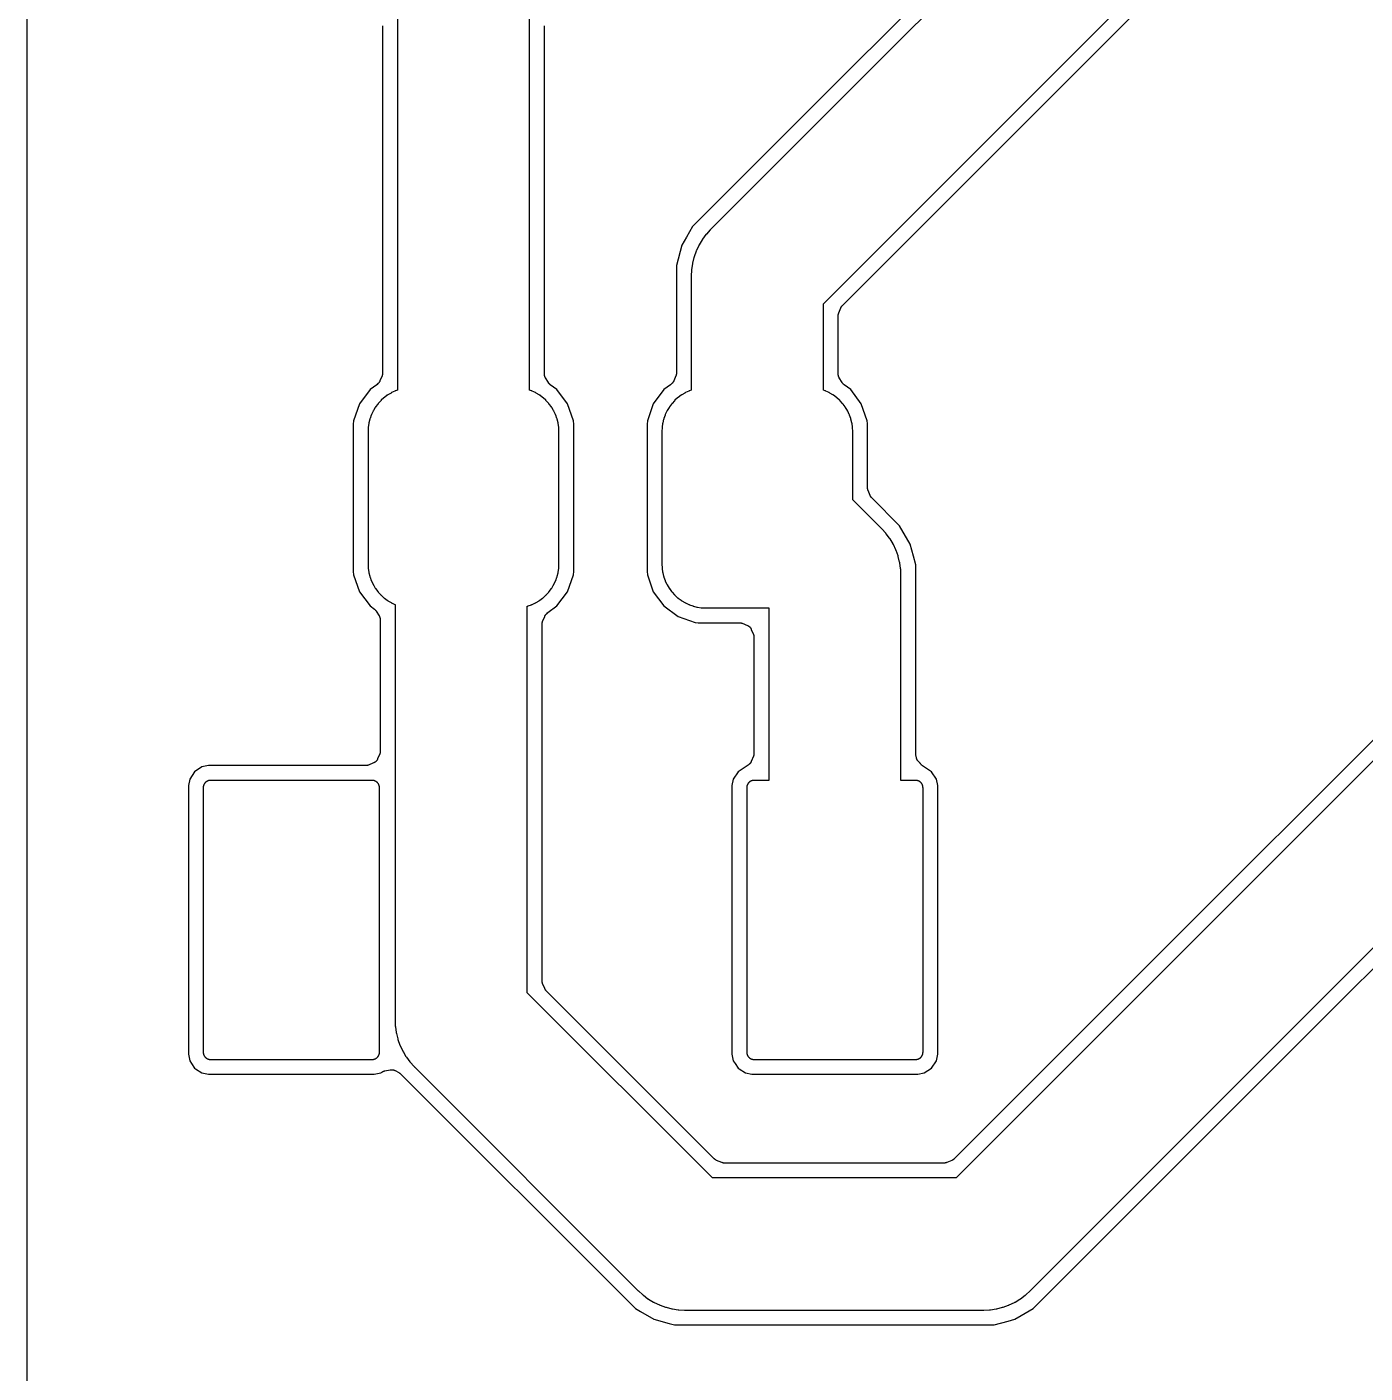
# Model space of a CAD drawing. Header units: metres. Extents: x 95.8 to 136.2, y -96.2 to -61.8.
# Drawn here: x 95.85 to 104.96, y -86.99 to -77.82 of the extents above; entities that cross this region are included whole.
import ezdxf

# ---------------------------------------------------------------- set-up
doc = ezdxf.new("R2010")
doc.units = ezdxf.units.M

msp = doc.modelspace()

# ---------------------------------------------------------------- linework, layer by layer
for points in [[(95.85, -64), (95.85, -94)], [(106.1232, -73.5802), (100.5037, -79.1997), (100.5028, -79.2005), (100.502, -79.2014), (100.4756, -79.2305), (100.4748, -79.2315), (100.474, -79.2324), (100.4732, -79.2334), (100.4725, -79.2343), (100.4491, -79.2659), (100.4484, -79.2669), (100.4477, -79.2679), (100.447, -79.2689), (100.4464, -79.27), (100.4262, -79.3036), (100.4256, -79.3047), (100.425, -79.3058), (100.4244, -79.3069), (100.4239, -79.308), (100.4071, -79.3435), (100.4066, -79.3446), (100.4061, -79.3457), (100.4056, -79.3469), (100.4052, -79.348), (100.392, -79.385), (100.3916, -79.3861), (100.3912, -79.3873), (100.3908, -79.3885), (100.3905, -79.3897), (100.381, -79.4278), (100.3807, -79.429), (100.3805, -79.4302), (100.3802, -79.4314), (100.38, -79.4326), (100.3743, -79.4714), (100.3741, -79.4727), (100.374, -79.4739), (100.3739, -79.4751), (100.3738, -79.4763), (100.3719, -79.5155), (100.3718, -79.5168), (100.3718, -79.518), (100.3718, -80.2935), (100.3595, -80.298), (100.3583, -80.2984), (100.3572, -80.2988), (100.3561, -80.2993), (100.355, -80.2998), (100.3328, -80.3103), (100.3317, -80.3109), (100.3306, -80.3114), (100.3295, -80.312), (100.3284, -80.3126), (100.3074, -80.3252), (100.3064, -80.3259), (100.3053, -80.3266), (100.3043, -80.3273), (100.3033, -80.328), (100.2836, -80.3426), (100.2826, -80.3433), (100.2817, -80.3441), (100.2807, -80.3449), (100.2798, -80.3457), (100.2616, -80.3622), (100.2607, -80.363), (100.2599, -80.3639), (100.259, -80.3647), (100.2582, -80.3656), (100.2417, -80.3838), (100.2409, -80.3847), (100.2401, -80.3857), (100.2393, -80.3866), (100.2386, -80.3876), (100.224, -80.4073), (100.2233, -80.4083), (100.2226, -80.4093), (100.2219, -80.4104), (100.2212, -80.4114), (100.2086, -80.4324), (100.208, -80.4335), (100.2074, -80.4346), (100.2069, -80.4357), (100.2063, -80.4368), (100.1958, -80.459), (100.1953, -80.4601), (100.1948, -80.4612), (100.1944, -80.4623), (100.194, -80.4635), (100.1857, -80.4866), (100.1853, -80.4877), (100.1849, -80.4889), (100.1846, -80.4901), (100.1843, -80.4913), (100.1783, -80.5151), (100.178, -80.5163), (100.1778, -80.5175), (100.1775, -80.5187), (100.1773, -80.5199), (100.1737, -80.5442), (100.1736, -80.5454), (100.1734, -80.5466), (100.1733, -80.5478), (100.1733, -80.549), (100.1721, -80.5735), (100.172, -80.5748), (100.172, -80.576), (100.172, -81.476), (100.172, -81.4772), (100.1721, -81.4785), (100.1733, -81.503), (100.1733, -81.5042), (100.1734, -81.5054), (100.1736, -81.5066), (100.1737, -81.5078)], [(100.1737, -81.5078), (100.1773, -81.5321), (100.1775, -81.5333), (100.1778, -81.5345), (100.178, -81.5357), (100.1783, -81.5369), (100.1843, -81.5607), (100.1846, -81.5619), (100.1849, -81.5631), (100.1853, -81.5643), (100.1857, -81.5654), (100.194, -81.5885), (100.1944, -81.5897), (100.1948, -81.5908), (100.1953, -81.5919), (100.1958, -81.593), (100.2063, -81.6152), (100.2069, -81.6163), (100.2074, -81.6174), (100.208, -81.6185), (100.2086, -81.6196), (100.2212, -81.6406), (100.2219, -81.6416), (100.2226, -81.6427), (100.2233, -81.6437), (100.224, -81.6447), (100.2386, -81.6644), (100.2393, -81.6654), (100.2401, -81.6663), (100.2409, -81.6673), (100.2417, -81.6682), (100.2582, -81.6864), (100.259, -81.6873), (100.2599, -81.6881), (100.2607, -81.689), (100.2616, -81.6898), (100.2798, -81.7063), (100.2807, -81.7071), (100.2817, -81.7079), (100.2826, -81.7087), (100.2836, -81.7094), (100.3033, -81.724), (100.3043, -81.7247), (100.3053, -81.7254), (100.3064, -81.7261), (100.3074, -81.7268), (100.3284, -81.7394), (100.3295, -81.74), (100.3306, -81.7406), (100.3317, -81.7411), (100.3328, -81.7417), (100.355, -81.7522), (100.3561, -81.7527), (100.3572, -81.7532), (100.3583, -81.7536), (100.3595, -81.754), (100.3826, -81.7623), (100.3837, -81.7627), (100.3849, -81.7631), (100.3861, -81.7634), (100.3873, -81.7637), (100.4111, -81.7697), (100.4123, -81.77), (100.4135, -81.7702), (100.4147, -81.7705), (100.4159, -81.7707), (100.4402, -81.7743), (100.4414, -81.7744), (100.4426, -81.7746), (100.4438, -81.7747), (100.445, -81.7747), (100.4695, -81.7759), (100.4708, -81.776), (100.472, -81.776), (100.8998, -81.776), (100.8998, -82.95), (100.8, -82.95), (100.7988, -82.95), (100.7975, -82.9501), (100.7963, -82.9501), (100.7951, -82.9502), (100.7939, -82.9504), (100.7927, -82.9505), (100.7915, -82.9507), (100.7902, -82.951), (100.789, -82.9512), (100.7879, -82.9515), (100.7867, -82.9518), (100.7855, -82.9522), (100.7843, -82.9525), (100.7832, -82.9529), (100.782, -82.9534), (100.7809, -82.9538), (100.7797, -82.9543), (100.7786, -82.9548), (100.7775, -82.9553), (100.7764, -82.9559), (100.7754, -82.9565), (100.7743, -82.9571), (100.7733, -82.9578), (100.7722, -82.9584), (100.7712, -82.9591), (100.7702, -82.9598), (100.7692, -82.9606), (100.7683, -82.9613), (100.7673, -82.9621), (100.7664, -82.963), (100.7655, -82.9638), (100.7646, -82.9646), (100.7638, -82.9655), (100.763, -82.9664), (100.7621, -82.9673), (100.7613, -82.9683), (100.7606, -82.9692), (100.7598, -82.9702), (100.7591, -82.9712), (100.7584, -82.9722), (100.7578, -82.9733), (100.7571, -82.9743), (100.7565, -82.9754), (100.7559, -82.9764), (100.7553, -82.9775), (100.7548, -82.9786), (100.7543, -82.9797), (100.7538, -82.9809), (100.7534, -82.982), (100.7529, -82.9832), (100.7525, -82.9843), (100.7522, -82.9855), (100.7518, -82.9867), (100.7515, -82.9879), (100.7512, -82.989), (100.751, -82.9902), (100.7507, -82.9915), (100.7505, -82.9927), (100.7504, -82.9939), (100.7502, -82.9951), (100.7501, -82.9963), (100.7501, -82.9975), (100.75, -82.9988), (100.75, -83), (100.75, -84.8), (100.75, -84.8012), (100.7501, -84.8025), (100.7501, -84.8037), (100.7502, -84.8049), (100.7504, -84.8061), (100.7505, -84.8073), (100.7507, -84.8085), (100.751, -84.8098), (100.7512, -84.811), (100.7515, -84.8121), (100.7518, -84.8133), (100.7522, -84.8145), (100.7525, -84.8157), (100.7529, -84.8168), (100.7534, -84.818), (100.7538, -84.8191), (100.7543, -84.8203), (100.7548, -84.8214), (100.7553, -84.8225), (100.7559, -84.8236), (100.7565, -84.8246), (100.7571, -84.8257), (100.7578, -84.8267), (100.7584, -84.8278), (100.7591, -84.8288), (100.7598, -84.8298), (100.7606, -84.8308), (100.7613, -84.8317), (100.7621, -84.8327), (100.763, -84.8336), (100.7638, -84.8345), (100.7646, -84.8354), (100.7655, -84.8362), (100.7664, -84.837), (100.7673, -84.8379), (100.7683, -84.8387), (100.7692, -84.8394), (100.7702, -84.8402), (100.7712, -84.8409), (100.7722, -84.8416), (100.7733, -84.8422), (100.7743, -84.8429), (100.7754, -84.8435), (100.7764, -84.8441), (100.7775, -84.8447), (100.7786, -84.8452), (100.7797, -84.8457), (100.7809, -84.8462), (100.782, -84.8466), (100.7832, -84.8471), (100.7843, -84.8475), (100.7855, -84.8478), (100.7867, -84.8482), (100.7879, -84.8485), (100.789, -84.8488), (100.7902, -84.849), (100.7915, -84.8493), (100.7927, -84.8495), (100.7939, -84.8496), (100.7951, -84.8498), (100.7963, -84.8499), (100.7975, -84.8499), (100.7988, -84.85), (100.8, -84.85), (101.9, -84.85), (101.9012, -84.85), (101.9025, -84.8499), (101.9037, -84.8499), (101.9049, -84.8498), (101.9061, -84.8496), (101.9073, -84.8495), (101.9085, -84.8493), (101.9098, -84.849), (101.911, -84.8488), (101.9121, -84.8485), (101.9133, -84.8482), (101.9145, -84.8478), (101.9157, -84.8475), (101.9168, -84.8471), (101.918, -84.8466), (101.9191, -84.8462), (101.9203, -84.8457), (101.9214, -84.8452), (101.9225, -84.8447), (101.9236, -84.8441), (101.9246, -84.8435), (101.9257, -84.8429), (101.9267, -84.8422), (101.9278, -84.8416), (101.9288, -84.8409), (101.9298, -84.8402), (101.9308, -84.8394), (101.9317, -84.8387), (101.9327, -84.8379), (101.9336, -84.837), (101.9345, -84.8362), (101.9354, -84.8354), (101.9362, -84.8345), (101.937, -84.8336), (101.9379, -84.8327), (101.9387, -84.8317), (101.9394, -84.8308), (101.9402, -84.8298), (101.9409, -84.8288), (101.9416, -84.8278), (101.9422, -84.8267), (101.9429, -84.8257), (101.9435, -84.8246), (101.9441, -84.8236), (101.9447, -84.8225), (101.9452, -84.8214), (101.9457, -84.8203), (101.9462, -84.8191), (101.9466, -84.818), (101.9471, -84.8168), (101.9475, -84.8157), (101.9478, -84.8145), (101.9482, -84.8133), (101.9485, -84.8121), (101.9488, -84.811), (101.949, -84.8098), (101.9493, -84.8085), (101.9495, -84.8073), (101.9496, -84.8061), (101.9498, -84.8049), (101.9499, -84.8037), (101.9499, -84.8025), (101.95, -84.8012), (101.95, -84.8), (101.95, -83), (101.95, -82.9988), (101.9499, -82.9975), (101.9499, -82.9963), (101.9498, -82.9951), (101.9496, -82.9939), (101.9495, -82.9927), (101.9493, -82.9915), (101.949, -82.9902), (101.9488, -82.989), (101.9485, -82.9879), (101.9482, -82.9867), (101.9478, -82.9855), (101.9475, -82.9843), (101.9471, -82.9832), (101.9466, -82.982), (101.9462, -82.9809), (101.9457, -82.9797), (101.9452, -82.9786), (101.9447, -82.9775), (101.9441, -82.9764), (101.9435, -82.9754), (101.9429, -82.9743), (101.9422, -82.9733), (101.9416, -82.9722), (101.9409, -82.9712), (101.9402, -82.9702), (101.9394, -82.9692), (101.9387, -82.9683), (101.9379, -82.9673), (101.937, -82.9664), (101.9362, -82.9655), (101.9354, -82.9646), (101.9345, -82.9638), (101.9336, -82.963), (101.9327, -82.9621), (101.9317, -82.9613), (101.9308, -82.9606), (101.9298, -82.9598), (101.9288, -82.9591), (101.9278, -82.9584), (101.9267, -82.9578), (101.9257, -82.9571), (101.9246, -82.9565), (101.9236, -82.9559), (101.9225, -82.9553), (101.9214, -82.9548), (101.9203, -82.9543), (101.9191, -82.9538), (101.918, -82.9534), (101.9168, -82.9529), (101.9157, -82.9525), (101.9145, -82.9522), (101.9133, -82.9518), (101.9121, -82.9515), (101.911, -82.9512), (101.9098, -82.951), (101.9085, -82.9507), (101.9073, -82.9505), (101.9061, -82.9504), (101.9049, -82.9502), (101.9037, -82.9501), (101.9025, -82.9501), (101.9012, -82.95), (101.9, -82.95), (101.8002, -82.95), (101.8002, -81.554), (101.8002, -81.5528), (101.8001, -81.5515), (101.7982, -81.5123), (101.7981, -81.5111), (101.798, -81.5099), (101.7979, -81.5087), (101.7977, -81.5074), (101.792, -81.4686), (101.7918, -81.4674), (101.7915, -81.4662), (101.7913, -81.465), (101.791, -81.4638), (101.7815, -81.4257), (101.7812, -81.4245), (101.7808, -81.4233), (101.7804, -81.4221), (101.78, -81.421), (101.7668, -81.384), (101.7664, -81.3829), (101.7659, -81.3817), (101.7654, -81.3806), (101.7649, -81.3795), (101.7481, -81.344), (101.7476, -81.3429), (101.747, -81.3418), (101.7464, -81.3407), (101.7458, -81.3396), (101.7256, -81.306), (101.725, -81.3049), (101.7243, -81.3039), (101.7236, -81.3029), (101.7229, -81.3019), (101.6995, -81.2703), (101.6988, -81.2694), (101.698, -81.2684), (101.6972, -81.2675), (101.6964, -81.2665), (101.67, -81.2374), (101.6692, -81.2365), (101.6683, -81.2357), (101.472, -81.0393), (101.472, -80.576), (101.472, -80.5748), (101.4719, -80.5735), (101.4707, -80.549), (101.4707, -80.5478), (101.4706, -80.5466), (101.4704, -80.5454), (101.4703, -80.5442), (101.4667, -80.5199), (101.4665, -80.5187), (101.4662, -80.5175), (101.466, -80.5163), (101.4657, -80.5151), (101.4597, -80.4913), (101.4594, -80.4901), (101.4591, -80.4889), (101.4587, -80.4877), (101.4583, -80.4866), (101.45, -80.4635), (101.4496, -80.4623), (101.4492, -80.4612), (101.4487, -80.4601), (101.4482, -80.459), (101.4377, -80.4368), (101.4371, -80.4357), (101.4366, -80.4346), (101.436, -80.4335), (101.4354, -80.4324), (101.4228, -80.4114), (101.4221, -80.4104), (101.4214, -80.4093), (101.4207, -80.4083), (101.42, -80.4073), (101.4054, -80.3876), (101.4047, -80.3866), (101.4039, -80.3857), (101.4031, -80.3847), (101.4023, -80.3838), (101.3858, -80.3656), (101.385, -80.3647), (101.3841, -80.3639), (101.3833, -80.363), (101.3824, -80.3622), (101.3642, -80.3457), (101.3633, -80.3449), (101.3623, -80.3441), (101.3614, -80.3433), (101.3604, -80.3426), (101.3407, -80.328), (101.3397, -80.3273), (101.3387, -80.3266), (101.3376, -80.3259), (101.3366, -80.3252), (101.3156, -80.3126), (101.3145, -80.312), (101.3134, -80.3114), (101.3123, -80.3109), (101.3112, -80.3103), (101.289, -80.2998), (101.2879, -80.2993), (101.2868, -80.2988), (101.2857, -80.2984), (101.2845, -80.298), (101.2722, -80.2935), (101.2722, -79.7045), (106.628, -74.3487)], [(104.8741, -74.6874), (100.4886, -79.0728), (100.3815, -79.18), (100.3397, -79.2523), (100.309, -79.3055), (100.2715, -79.4455), (100.2715, -79.6009), (100.2715, -79.601), (100.2715, -80.1762), (100.2715, -80.1775), (100.2714, -80.1787), (100.2714, -80.1799), (100.2713, -80.1811), (100.2711, -80.1824), (100.271, -80.1836), (100.2708, -80.1848), (100.2705, -80.186), (100.2703, -80.1872), (100.27, -80.1884), (100.2697, -80.1896), (100.2693, -80.1907), (100.269, -80.1919), (100.2686, -80.1931), (100.2681, -80.1942), (100.2677, -80.1954), (100.2533, -80.23), (100.2529, -80.2311), (100.2523, -80.2323), (100.2518, -80.2334), (100.2512, -80.2345), (100.2506, -80.2355), (100.25, -80.2366), (100.2494, -80.2376), (100.2487, -80.2387), (100.248, -80.2397), (100.2473, -80.2407), (100.2465, -80.2417), (100.2458, -80.2426), (100.245, -80.2436), (100.2442, -80.2445), (100.2433, -80.2454), (100.2425, -80.2463), (100.2416, -80.2471), (100.2407, -80.248), (100.2398, -80.2488), (100.2342, -80.2536), (100.2333, -80.2544), (100.2323, -80.2551), (100.2313, -80.2559), (100.1856, -80.2896), (100.1139, -80.3867), (100.0736, -80.5021), (100.0715, -80.5241)], [(100.0715, -80.5241), (100.0715, -81.5279), (100.0736, -81.5499), (100.1139, -81.6652), (100.1856, -81.7624), (100.2827, -81.8341), (100.3981, -81.8744), (100.4201, -81.8765), (100.7005, -81.8765), (100.7017, -81.8765), (100.703, -81.8766), (100.7042, -81.8766), (100.7054, -81.8767), (100.7066, -81.8769), (100.7078, -81.877), (100.709, -81.8772), (100.7103, -81.8775), (100.7115, -81.8777), (100.7126, -81.878), (100.7138, -81.8783), (100.715, -81.8787), (100.7162, -81.879), (100.7173, -81.8794), (100.7185, -81.8799), (100.7196, -81.8803), (100.7543, -81.8947), (100.7554, -81.8951), (100.7565, -81.8957), (100.7576, -81.8962), (100.7587, -81.8968), (100.7598, -81.8973), (100.7609, -81.898), (100.7619, -81.8986), (100.7629, -81.8993), (100.7639, -81.9), (100.7649, -81.9007), (100.7659, -81.9014), (100.7669, -81.9022), (100.7678, -81.903), (100.7687, -81.9038), (100.7696, -81.9046), (100.7705, -81.9055), (100.7714, -81.9064), (100.7722, -81.9073), (100.773, -81.9082), (100.7738, -81.9091), (100.7746, -81.9101), (100.7753, -81.9111), (100.776, -81.9121), (100.7767, -81.9131), (100.7774, -81.9141), (100.778, -81.9151), (100.7787, -81.9162), (100.7792, -81.9173), (100.7798, -81.9184), (100.7803, -81.9195), (100.7809, -81.9206), (100.7813, -81.9217), (100.7957, -81.9564), (100.7961, -81.9575), (100.7966, -81.9587), (100.797, -81.9598), (100.7973, -81.961), (100.7977, -81.9622), (100.798, -81.9634), (100.7983, -81.9645), (100.7985, -81.9657), (100.7988, -81.967), (100.799, -81.9682), (100.7991, -81.9694), (100.7993, -81.9706), (100.7994, -81.9718), (100.7994, -81.973), (100.7995, -81.9743), (100.7995, -81.9755), (100.7995, -82.7669), (100.7995, -82.7681), (100.7994, -82.7694), (100.7994, -82.7706), (100.7993, -82.7718), (100.7991, -82.773), (100.799, -82.7742), (100.7988, -82.7755), (100.7985, -82.7767), (100.7983, -82.7779), (100.798, -82.7791), (100.7977, -82.7802), (100.7973, -82.7814), (100.797, -82.7826), (100.7966, -82.7837), (100.7961, -82.7849), (100.7957, -82.786), (100.7813, -82.8207), (100.7809, -82.8218), (100.7803, -82.8229), (100.7798, -82.824), (100.7792, -82.8251), (100.7787, -82.8262), (100.778, -82.8273), (100.7774, -82.8283), (100.7767, -82.8293), (100.776, -82.8303), (100.7753, -82.8313), (100.7746, -82.8323), (100.7738, -82.8333), (100.773, -82.8342), (100.7722, -82.8351), (100.7714, -82.836), (100.7705, -82.8369), (100.7696, -82.8378), (100.7687, -82.8386), (100.7678, -82.8394), (100.7669, -82.8402), (100.7659, -82.841), (100.7649, -82.8417), (100.7639, -82.8424), (100.7629, -82.8431), (100.7593, -82.8455), (100.7584, -82.8463), (100.7575, -82.8471), (100.7565, -82.8479), (100.7556, -82.8486), (100.7546, -82.8493), (100.7536, -82.85), (100.6915, -82.8915), (100.6582, -82.9413), (100.6495, -82.9852), (100.6495, -84.8148), (100.6582, -84.8587), (100.6705, -84.877), (100.6915, -84.9085), (100.6984, -84.9131), (100.7413, -84.9418), (100.7852, -84.9505), (101.9148, -84.9505), (101.9587, -84.9418), (102.0085, -84.9085), (102.0418, -84.8587), (102.0505, -84.8148), (102.0505, -82.9852), (102.0418, -82.9413), (102.0085, -82.8915), (101.9464, -82.85), (101.9454, -82.8493), (101.9444, -82.8486), (101.9435, -82.8479), (101.9425, -82.8471), (101.9416, -82.8463), (101.9406, -82.8455), (101.9397, -82.8447), (101.9389, -82.8438), (101.938, -82.8429), (101.9372, -82.842), (101.9364, -82.8411), (101.9356, -82.8402), (101.9348, -82.8392), (101.9341, -82.8382), (101.9333, -82.8372), (101.9326, -82.8362), (101.932, -82.8352), (101.9313, -82.8342), (101.9307, -82.8331), (101.9304, -82.8325), (101.9189, -82.821), (101.918, -82.8201), (101.9172, -82.8192), (101.9164, -82.8183), (101.9156, -82.8174), (101.9148, -82.8164), (101.9141, -82.8154), (101.9133, -82.8144), (101.9126, -82.8134), (101.912, -82.8124), (101.9113, -82.8113), (101.9107, -82.8103), (101.9101, -82.8092), (101.9096, -82.8081), (101.909, -82.807), (101.9085, -82.8059), (101.908, -82.8048), (101.9076, -82.8036), (101.9071, -82.8025), (101.9067, -82.8013), (101.9064, -82.8002), (101.906, -82.799), (101.9057, -82.7978), (101.9054, -82.7966), (101.9052, -82.7954), (101.9015, -82.7767), (101.9012, -82.7754), (101.901, -82.7742), (101.9009, -82.773), (101.9007, -82.7718), (101.9006, -82.7706), (101.9006, -82.7694), (101.9005, -82.7681), (101.9005, -82.7669), (101.9005, -81.637), (101.9005, -81.4815), (101.8849, -81.4233), (101.863, -81.3415), (101.7905, -81.216), (101.6015, -81.027), (101.6006, -81.0261), (101.5998, -81.0252), (101.599, -81.0243), (101.5982, -81.0233), (101.5974, -81.0224), (101.5967, -81.0214), (101.596, -81.0204), (101.5953, -81.0194), (101.5946, -81.0184), (101.594, -81.0173), (101.5933, -81.0163), (101.5928, -81.0152), (101.5922, -81.0141), (101.5917, -81.013), (101.5911, -81.0119), (101.5907, -81.0108), (101.5763, -80.9761), (101.5759, -80.975), (101.5754, -80.9738), (101.575, -80.9727), (101.5747, -80.9715), (101.5743, -80.9703), (101.574, -80.9691), (101.5737, -80.9679), (101.5735, -80.9667), (101.5732, -80.9655), (101.573, -80.9643), (101.5729, -80.9631), (101.5727, -80.9619), (101.5726, -80.9606), (101.5726, -80.9594), (101.5725, -80.9582), (101.5725, -80.957), (101.5725, -80.5241), (101.5721, -80.5203), (101.5704, -80.5021), (101.557, -80.4636), (101.5301, -80.3867), (101.4584, -80.2896), (101.4127, -80.2559), (101.4117, -80.2551), (101.4108, -80.2544), (101.4098, -80.2536), (101.4089, -80.2528), (101.408, -80.252), (101.4071, -80.2511), (101.4063, -80.2502), (101.4054, -80.2493), (101.4046, -80.2484), (101.4038, -80.2475), (101.4031, -80.2465), (101.4023, -80.2455), (101.4016, -80.2445), (101.4009, -80.2435), (101.4002, -80.2425), (101.3996, -80.2415), (101.3802, -80.2093), (101.3796, -80.2083), (101.379, -80.2072), (101.3784, -80.2061), (101.3779, -80.205), (101.3774, -80.2039), (101.3769, -80.2028), (101.3764, -80.2016), (101.376, -80.2005), (101.3756, -80.1993), (101.3752, -80.1981), (101.3749, -80.197), (101.3746, -80.1958), (101.3743, -80.1946), (101.374, -80.1934), (101.3738, -80.1922), (101.3736, -80.1909), (101.3734, -80.1897), (101.3733, -80.1885), (101.3732, -80.1873), (101.3726, -80.18), (101.3726, -80.1787), (101.3725, -80.1775), (101.3725, -80.1762), (101.3725, -79.787), (101.3725, -79.7858), (101.3726, -79.7846), (101.3726, -79.7834), (101.3727, -79.7821), (101.3729, -79.7809), (101.373, -79.7797), (101.3732, -79.7785), (101.3735, -79.7773), (101.3737, -79.7761), (101.374, -79.7749), (101.3743, -79.7737), (101.3747, -79.7725), (101.375, -79.7713), (101.3754, -79.7702), (101.3759, -79.769), (101.3763, -79.7679), (101.3907, -79.7332), (101.3911, -79.7321), (101.3917, -79.731), (101.3922, -79.7299), (101.3928, -79.7288), (101.3933, -79.7277), (101.394, -79.7267), (101.3946, -79.7256), (101.3953, -79.7246), (101.396, -79.7236), (101.3967, -79.7226), (101.3974, -79.7216), (101.3982, -79.7207), (101.399, -79.7197), (101.3998, -79.7188), (101.4006, -79.7179), (101.4015, -79.717), (102.732, -78.3865), (105.272, -75.8465)], [(98.3718, -77.6945), (98.3718, -80.2935), (98.3595, -80.298), (98.3583, -80.2984), (98.3572, -80.2988), (98.3561, -80.2993), (98.355, -80.2998), (98.3328, -80.3103), (98.3317, -80.3109), (98.3306, -80.3114), (98.3295, -80.312), (98.3284, -80.3126), (98.3074, -80.3252), (98.3064, -80.3259), (98.3053, -80.3266), (98.3043, -80.3273), (98.3033, -80.328), (98.2836, -80.3426), (98.2826, -80.3433), (98.2817, -80.3441), (98.2807, -80.3449), (98.2798, -80.3457), (98.2616, -80.3622), (98.2607, -80.363), (98.2599, -80.3639), (98.259, -80.3647), (98.2582, -80.3656), (98.2417, -80.3838), (98.2409, -80.3847), (98.2401, -80.3857), (98.2393, -80.3866), (98.2386, -80.3876), (98.224, -80.4073), (98.2233, -80.4083), (98.2226, -80.4093), (98.2219, -80.4104), (98.2212, -80.4114), (98.2086, -80.4324), (98.208, -80.4335), (98.2074, -80.4346), (98.2069, -80.4357), (98.2063, -80.4368), (98.1958, -80.459), (98.1953, -80.4601), (98.1948, -80.4612), (98.1944, -80.4623), (98.194, -80.4635), (98.1857, -80.4866), (98.1853, -80.4877), (98.1849, -80.4889), (98.1846, -80.4901), (98.1843, -80.4913), (98.1783, -80.5151), (98.178, -80.5163), (98.1778, -80.5175), (98.1775, -80.5187), (98.1773, -80.5199), (98.1737, -80.5442), (98.1736, -80.5454), (98.1734, -80.5466), (98.1733, -80.5478), (98.1733, -80.549), (98.1721, -80.5735), (98.172, -80.5748), (98.172, -80.576), (98.172, -81.476), (98.172, -81.4772), (98.1721, -81.4785), (98.1733, -81.503), (98.1733, -81.5042), (98.1734, -81.5054), (98.1736, -81.5066), (98.1737, -81.5078)], [(106.6312, -81.2002), (102.1755, -85.6558), (100.5165, -85.6558), (99.2562, -84.3955), (99.2562, -81.7639), (99.2567, -81.7637), (99.2579, -81.7634), (99.2591, -81.7631), (99.2603, -81.7627), (99.2614, -81.7623), (99.2845, -81.754), (99.2857, -81.7536), (99.2868, -81.7532), (99.2879, -81.7527), (99.289, -81.7522), (99.3112, -81.7417), (99.3123, -81.7411), (99.3134, -81.7406), (99.3145, -81.74), (99.3156, -81.7394), (99.3366, -81.7268), (99.3376, -81.7261), (99.3387, -81.7254), (99.3397, -81.7247), (99.3407, -81.724), (99.3604, -81.7094), (99.3614, -81.7087), (99.3623, -81.7079), (99.3633, -81.7071), (99.3642, -81.7063), (99.3824, -81.6898), (99.3833, -81.689), (99.3841, -81.6881), (99.385, -81.6873), (99.3858, -81.6864), (99.4023, -81.6682), (99.4031, -81.6673), (99.4039, -81.6663), (99.4047, -81.6654), (99.4054, -81.6644), (99.42, -81.6447), (99.4207, -81.6437), (99.4214, -81.6427), (99.4221, -81.6416), (99.4228, -81.6406), (99.4354, -81.6196), (99.436, -81.6185), (99.4366, -81.6174), (99.4371, -81.6163), (99.4377, -81.6152), (99.4482, -81.593), (99.4487, -81.5919), (99.4492, -81.5908), (99.4496, -81.5897), (99.45, -81.5885), (99.4583, -81.5654), (99.4587, -81.5643), (99.4591, -81.5631), (99.4594, -81.5619), (99.4597, -81.5607), (99.4657, -81.5369), (99.466, -81.5357), (99.4662, -81.5345), (99.4665, -81.5333), (99.4667, -81.5321), (99.4703, -81.5078), (99.4704, -81.5066), (99.4706, -81.5054), (99.4707, -81.5042), (99.4707, -81.503), (99.4719, -81.4785), (99.472, -81.4772), (99.472, -81.476), (99.472, -80.576), (99.472, -80.5748), (99.4719, -80.5735), (99.4707, -80.549), (99.4707, -80.5478), (99.4706, -80.5466), (99.4704, -80.5454), (99.4703, -80.5442), (99.4667, -80.5199), (99.4665, -80.5187), (99.4662, -80.5175), (99.466, -80.5163), (99.4657, -80.5151), (99.4597, -80.4913), (99.4594, -80.4901), (99.4591, -80.4889), (99.4587, -80.4877), (99.4583, -80.4866), (99.45, -80.4635), (99.4496, -80.4623), (99.4492, -80.4612), (99.4487, -80.4601), (99.4482, -80.459), (99.4377, -80.4368), (99.4371, -80.4357), (99.4366, -80.4346), (99.436, -80.4335), (99.4354, -80.4324), (99.4228, -80.4114), (99.4221, -80.4104), (99.4214, -80.4093), (99.4207, -80.4083), (99.42, -80.4073), (99.4054, -80.3876), (99.4047, -80.3866), (99.4039, -80.3857), (99.4031, -80.3847), (99.4023, -80.3838), (99.3858, -80.3656), (99.385, -80.3647), (99.3841, -80.3639), (99.3833, -80.363), (99.3824, -80.3622), (99.3642, -80.3457), (99.3633, -80.3449), (99.3623, -80.3441), (99.3614, -80.3433), (99.3604, -80.3426), (99.3407, -80.328), (99.3397, -80.3273), (99.3387, -80.3266), (99.3376, -80.3259), (99.3366, -80.3252), (99.3156, -80.3126), (99.3145, -80.312), (99.3134, -80.3114), (99.3123, -80.3109), (99.3112, -80.3103), (99.289, -80.2998), (99.2879, -80.2993), (99.2868, -80.2988), (99.2857, -80.2984), (99.2845, -80.298), (99.2722, -80.2935), (99.2722, -77.6945)], [(98.2715, -77.8118), (98.2715, -80.1762), (98.2715, -80.1775), (98.2714, -80.1787), (98.2714, -80.1799), (98.2713, -80.1811), (98.2711, -80.1824), (98.271, -80.1836), (98.2708, -80.1848), (98.2705, -80.186), (98.2703, -80.1872), (98.27, -80.1884), (98.2697, -80.1896), (98.2693, -80.1907), (98.269, -80.1919), (98.2686, -80.1931), (98.2681, -80.1942), (98.2677, -80.1954), (98.2533, -80.23), (98.2529, -80.2311), (98.2523, -80.2323), (98.2518, -80.2334), (98.2512, -80.2345), (98.2506, -80.2355), (98.25, -80.2366), (98.2494, -80.2376), (98.2487, -80.2387), (98.248, -80.2397), (98.2473, -80.2407), (98.2465, -80.2417), (98.2458, -80.2426), (98.245, -80.2436), (98.2442, -80.2445), (98.2433, -80.2454), (98.2425, -80.2463), (98.2416, -80.2471), (98.2407, -80.248), (98.2398, -80.2488), (98.2342, -80.2536), (98.2333, -80.2544), (98.2323, -80.2551), (98.2313, -80.2559), (98.1856, -80.2896), (98.1139, -80.3867), (98.0736, -80.5021), (98.0715, -80.5241), (98.0715, -81.5279), (98.0736, -81.5499), (98.1139, -81.6652), (98.1856, -81.7624), (98.2153, -81.7843), (98.2163, -81.785), (98.2172, -81.7858), (98.2182, -81.7866), (98.2191, -81.7874), (98.22, -81.7882), (98.2209, -81.7891), (98.2217, -81.79), (98.2226, -81.7909), (98.2234, -81.7918), (98.2242, -81.7927), (98.2249, -81.7937), (98.2257, -81.7947), (98.2264, -81.7956), (98.2271, -81.7967), (98.2278, -81.7977), (98.2284, -81.7987), (98.2478, -81.8308), (98.2484, -81.8319), (98.249, -81.833), (98.2496, -81.8341), (98.2501, -81.8352), (98.2506, -81.8363), (98.2511, -81.8374), (98.2516, -81.8386), (98.252, -81.8397), (98.2524, -81.8409), (98.2528, -81.8421), (98.2531, -81.8432), (98.2534, -81.8444), (98.2537, -81.8456), (98.254, -81.8468), (98.2542, -81.848), (98.2544, -81.8493), (98.2546, -81.8505), (98.2547, -81.8517), (98.2548, -81.8529), (98.2554, -81.8602), (98.2554, -81.8615), (98.2555, -81.8627), (98.2555, -81.864), (98.2555, -82.7505), (98.2555, -82.7517), (98.2554, -82.753), (98.2554, -82.7542), (98.2553, -82.7554), (98.2551, -82.7566), (98.255, -82.7578), (98.2548, -82.759), (98.2545, -82.7603), (98.2543, -82.7615), (98.254, -82.7626), (98.2537, -82.7638), (98.2533, -82.765), (98.253, -82.7662), (98.2526, -82.7673), (98.2521, -82.7685), (98.2517, -82.7696), (98.2373, -82.8043), (98.2369, -82.8054), (98.2363, -82.8065), (98.2358, -82.8076), (98.2352, -82.8087), (98.2347, -82.8098), (98.234, -82.8109), (98.2334, -82.8119), (98.2327, -82.8129), (98.232, -82.8139), (98.2313, -82.8149), (98.2306, -82.8159), (98.2298, -82.8169), (98.229, -82.8178), (98.2282, -82.8187), (98.2274, -82.8196), (98.2265, -82.8205), (98.2256, -82.8214), (98.2247, -82.8222), (98.2238, -82.823), (98.2229, -82.8238), (98.2219, -82.8246), (98.2209, -82.8253), (98.2199, -82.826), (98.2189, -82.8267), (98.2179, -82.8274), (98.2169, -82.828), (98.2158, -82.8287), (98.2147, -82.8292), (98.2136, -82.8298), (98.2125, -82.8303), (98.2114, -82.8309), (98.2103, -82.8313), (98.1756, -82.8457), (98.1745, -82.8461), (98.1733, -82.8466), (98.1722, -82.847), (98.171, -82.8473), (98.1698, -82.8477), (98.1686, -82.848), (98.1675, -82.8483), (98.1663, -82.8485), (98.165, -82.8488), (98.1638, -82.849), (98.1626, -82.8491), (98.1614, -82.8493), (98.1602, -82.8494), (98.159, -82.8494), (98.1577, -82.8495), (98.1565, -82.8495), (97.0852, -82.8495), (97.0413, -82.8582), (96.9915, -82.8915), (96.9582, -82.9413), (96.9495, -82.9852)], [(106.5621, -81.1274), (102.163, -85.5265), (102.1621, -85.5274), (102.1612, -85.5282), (102.1603, -85.529), (102.1593, -85.5298), (102.1584, -85.5306), (102.1574, -85.5313), (102.1564, -85.532), (102.1554, -85.5327), (102.1544, -85.5334), (102.1533, -85.534), (102.1523, -85.5347), (102.1512, -85.5352), (102.1501, -85.5358), (102.149, -85.5363), (102.1479, -85.5369), (102.1468, -85.5373), (102.1121, -85.5517), (102.111, -85.5521), (102.1098, -85.5526), (102.1087, -85.553), (102.1075, -85.5533), (102.1063, -85.5537), (102.1051, -85.554), (102.1039, -85.5543), (102.1027, -85.5545), (102.1015, -85.5548), (102.1003, -85.555), (102.0991, -85.5551), (102.0979, -85.5553), (102.0966, -85.5554), (102.0954, -85.5554), (102.0942, -85.5555), (102.093, -85.5555), (100.599, -85.5555), (100.5978, -85.5555), (100.5966, -85.5554), (100.5954, -85.5554), (100.5941, -85.5553), (100.5929, -85.5551), (100.5917, -85.555), (100.5905, -85.5548), (100.5893, -85.5545), (100.5881, -85.5543), (100.5869, -85.554), (100.5857, -85.5537), (100.5845, -85.5533), (100.5833, -85.553), (100.5822, -85.5526), (100.581, -85.5521), (100.5799, -85.5517), (100.5452, -85.5373), (100.5441, -85.5369), (100.543, -85.5363), (100.5419, -85.5358), (100.5408, -85.5352), (100.5397, -85.5347), (100.5387, -85.534), (100.5376, -85.5334), (100.5366, -85.5327), (100.5356, -85.532), (100.5346, -85.5313), (100.5336, -85.5306), (100.5327, -85.5298), (100.5317, -85.529), (100.5308, -85.5282), (100.5299, -85.5274), (100.529, -85.5265), (99.3855, -84.383), (99.3846, -84.3821), (99.3838, -84.3812), (99.383, -84.3803), (99.3822, -84.3793), (99.3814, -84.3784), (99.3807, -84.3774), (99.38, -84.3764), (99.3793, -84.3754), (99.3786, -84.3744), (99.378, -84.3733), (99.3773, -84.3723), (99.3768, -84.3712), (99.3762, -84.3701), (99.3757, -84.369), (99.3751, -84.3679), (99.3747, -84.3668), (99.3603, -84.3321), (99.3599, -84.331), (99.3594, -84.3298), (99.359, -84.3287), (99.3587, -84.3275), (99.3583, -84.3263), (99.358, -84.3251), (99.3577, -84.3239), (99.3575, -84.3227), (99.3572, -84.3215), (99.357, -84.3203), (99.3569, -84.3191), (99.3567, -84.3179), (99.3566, -84.3166), (99.3566, -84.3154), (99.3565, -84.3142), (99.3565, -84.313), (99.3565, -81.8876), (99.3565, -81.8863), (99.3566, -81.8851), (99.3566, -81.8839), (99.3567, -81.8827), (99.3569, -81.8815), (99.357, -81.8802), (99.3572, -81.879), (99.3575, -81.8778), (99.3577, -81.8766), (99.358, -81.8754), (99.3583, -81.8742), (99.3587, -81.8731), (99.359, -81.8719), (99.3594, -81.8707), (99.3599, -81.8696), (99.3603, -81.8684), (99.3747, -81.8338), (99.3751, -81.8327), (99.3757, -81.8315), (99.3762, -81.8304), (99.3768, -81.8293), (99.3774, -81.8283), (99.378, -81.8272), (99.3786, -81.8262), (99.3793, -81.8251), (99.38, -81.8241), (99.3807, -81.8231), (99.3815, -81.8221), (99.3822, -81.8212), (99.383, -81.8202), (99.3838, -81.8193), (99.3847, -81.8184), (99.3855, -81.8175), (99.3864, -81.8167), (99.3873, -81.8158), (99.3882, -81.815), (99.3938, -81.8103), (99.3947, -81.8095), (99.3957, -81.8087), (99.3967, -81.8079), (99.4584, -81.7624), (99.5301, -81.6653), (99.5704, -81.5499), (99.5725, -81.5279), (99.5725, -80.5241), (99.5704, -80.5021), (99.557, -80.4636), (99.5301, -80.3867), (99.4584, -80.2896), (99.4127, -80.2559), (99.4117, -80.2551), (99.4108, -80.2544), (99.4098, -80.2536), (99.4089, -80.2528), (99.408, -80.252), (99.4071, -80.2511), (99.4063, -80.2502), (99.4054, -80.2493), (99.4046, -80.2484), (99.4038, -80.2475), (99.4031, -80.2465), (99.4023, -80.2455), (99.4016, -80.2445), (99.4009, -80.2435), (99.4002, -80.2425), (99.3996, -80.2415), (99.3802, -80.2093), (99.3796, -80.2083), (99.379, -80.2072), (99.3784, -80.2061), (99.3779, -80.205), (99.3774, -80.2039), (99.3769, -80.2028), (99.3764, -80.2016), (99.376, -80.2005), (99.3756, -80.1993), (99.3752, -80.1981), (99.3749, -80.197), (99.3746, -80.1958), (99.3743, -80.1946), (99.374, -80.1934), (99.3738, -80.1922), (99.3736, -80.1909), (99.3734, -80.1897), (99.3733, -80.1885), (99.3732, -80.1873), (99.3726, -80.18), (99.3726, -80.1787), (99.3725, -80.1775), (99.3725, -80.1762), (99.3725, -77.8118)], [(98.1737, -81.5078), (98.1773, -81.5321), (98.1775, -81.5333), (98.1778, -81.5345), (98.178, -81.5357), (98.1783, -81.5369), (98.1843, -81.5607), (98.1846, -81.5619), (98.1849, -81.5631), (98.1853, -81.5643), (98.1857, -81.5654), (98.194, -81.5885), (98.1944, -81.5897), (98.1948, -81.5908), (98.1953, -81.5919), (98.1958, -81.593), (98.2063, -81.6152), (98.2069, -81.6163), (98.2074, -81.6174), (98.208, -81.6185), (98.2086, -81.6196), (98.2212, -81.6406), (98.2219, -81.6416), (98.2226, -81.6427), (98.2233, -81.6437), (98.224, -81.6447), (98.2386, -81.6644), (98.2393, -81.6654), (98.2401, -81.6663), (98.2409, -81.6673), (98.2417, -81.6682), (98.2582, -81.6864), (98.259, -81.6873), (98.2599, -81.6881), (98.2607, -81.689), (98.2616, -81.6898), (98.2798, -81.7063), (98.2807, -81.7071), (98.2817, -81.7079), (98.2826, -81.7087), (98.2836, -81.7094), (98.3033, -81.724), (98.3043, -81.7247), (98.3053, -81.7254), (98.3064, -81.7261), (98.3074, -81.7268), (98.3284, -81.7394), (98.3295, -81.74), (98.3306, -81.7406), (98.3317, -81.7411), (98.3328, -81.7417), (98.355, -81.7522), (98.3558, -81.7526), (98.3558, -84.582), (98.3558, -84.5832), (98.3559, -84.5845), (98.3578, -84.6237), (98.3579, -84.6249), (98.358, -84.6261), (98.3581, -84.6273), (98.3583, -84.6286), (98.364, -84.6674), (98.3642, -84.6686), (98.3645, -84.6698), (98.3647, -84.671), (98.365, -84.6722), (98.3745, -84.7103), (98.3748, -84.7115), (98.3752, -84.7127), (98.3756, -84.7139), (98.376, -84.715), (98.3892, -84.752), (98.3896, -84.7531), (98.3901, -84.7543), (98.3906, -84.7554), (98.3911, -84.7565), (98.4079, -84.792), (98.4084, -84.7931), (98.409, -84.7942), (98.4096, -84.7953), (98.4102, -84.7964), (98.4304, -84.83), (98.431, -84.8311), (98.4317, -84.8321), (98.4324, -84.8331), (98.4331, -84.8341), (98.4565, -84.8657), (98.4572, -84.8666), (98.458, -84.8676), (98.4588, -84.8685), (98.4596, -84.8695), (98.486, -84.8986), (98.4868, -84.8995), (98.4877, -84.9003), (100.0117, -86.4243), (100.0125, -86.4252), (100.0134, -86.426), (100.0425, -86.4524), (100.0435, -86.4532), (100.0444, -86.454), (100.0454, -86.4548), (100.0463, -86.4555), (100.0779, -86.4789), (100.0789, -86.4796), (100.0799, -86.4803), (100.0809, -86.481), (100.082, -86.4816), (100.1156, -86.5018), (100.1167, -86.5024), (100.1178, -86.503), (100.1189, -86.5036), (100.12, -86.5041), (100.1555, -86.5209), (100.1566, -86.5214), (100.1577, -86.5219), (100.1589, -86.5224), (100.16, -86.5228), (100.197, -86.536), (100.1981, -86.5364), (100.1993, -86.5368), (100.2005, -86.5372), (100.2017, -86.5375), (100.2398, -86.547), (100.241, -86.5473), (100.2422, -86.5475), (100.2434, -86.5478), (100.2446, -86.548), (100.2834, -86.5537), (100.2847, -86.5539), (100.2859, -86.554), (100.2871, -86.5541), (100.2883, -86.5542), (100.3275, -86.5561), (100.3288, -86.5562), (100.33, -86.5562), (102.362, -86.5562), (102.3632, -86.5562), (102.3645, -86.5561), (102.4037, -86.5542), (102.4049, -86.5541), (102.4061, -86.554), (102.4073, -86.5539), (102.4086, -86.5537), (102.4474, -86.548), (102.4486, -86.5478), (102.4498, -86.5475), (102.451, -86.5473), (102.4522, -86.547), (102.4903, -86.5375), (102.4915, -86.5372), (102.4927, -86.5368), (102.4939, -86.5364), (102.495, -86.536), (102.532, -86.5228), (102.5331, -86.5224), (102.5343, -86.5219), (102.5354, -86.5214), (102.5365, -86.5209), (102.572, -86.5041), (102.5731, -86.5036), (102.5742, -86.503), (102.5753, -86.5024), (102.5764, -86.5018), (102.61, -86.4816), (102.6111, -86.481), (102.6121, -86.4803), (102.6131, -86.4796), (102.6141, -86.4789), (102.6457, -86.4555), (102.6466, -86.4548), (102.6476, -86.454), (102.6485, -86.4532), (102.6495, -86.4524), (102.6786, -86.426), (102.6795, -86.4252), (102.6803, -86.4243), (106.7829, -82.3218)], [(96.9495, -82.9852), (96.9495, -84.8148), (96.9582, -84.8587), (96.9705, -84.877), (96.9915, -84.9085), (96.9984, -84.9131), (97.0413, -84.9418), (97.0852, -84.9505), (98.2148, -84.9505), (98.2587, -84.9418), (98.2682, -84.9354), (98.2692, -84.9348), (98.2703, -84.9341), (98.2713, -84.9335), (98.2724, -84.9329), (98.2735, -84.9323), (98.2746, -84.9318), (98.2757, -84.9313), (98.2769, -84.9308), (98.278, -84.9304), (98.2791, -84.9299), (98.2803, -84.9295), (98.2815, -84.9292), (98.2827, -84.9288), (98.2838, -84.9285), (98.285, -84.9282), (98.2862, -84.928), (98.323, -84.9206), (98.3242, -84.9204), (98.3254, -84.9202), (98.3266, -84.9201), (98.3279, -84.9199), (98.3291, -84.9198), (98.3303, -84.9197), (98.3315, -84.9197), (98.3328, -84.9197), (98.334, -84.9197), (98.3352, -84.9197), (98.3364, -84.9198), (98.3377, -84.9199), (98.3389, -84.9201), (98.3401, -84.9202), (98.3413, -84.9204), (98.3425, -84.9206), (98.3437, -84.9209), (98.3449, -84.9212), (98.3461, -84.9215), (98.3473, -84.9218), (98.3485, -84.9222), (98.3496, -84.9226), (98.3508, -84.923), (98.3519, -84.9235), (98.353, -84.924), (98.3541, -84.9245), (98.3552, -84.925), (98.3563, -84.9256), (98.3814, -84.939), (98.3825, -84.9396), (98.3836, -84.9402), (98.3846, -84.9409), (98.3856, -84.9415), (98.3866, -84.9422), (98.3876, -84.9429), (98.3886, -84.9437), (98.3896, -84.9444), (98.3905, -84.9452), (98.3914, -84.946), (98.3923, -84.9469), (98.3932, -84.9477), (98.4754, -85.0299), (98.4754, -85.03), (99.8831, -86.4376), (99.992, -86.5465), (100.0267, -86.5666), (100.1175, -86.619), (100.223, -86.6472), (100.2575, -86.6565), (102.2799, -86.6565), (102.4345, -86.6565), (102.5299, -86.6309), (102.5745, -86.619), (102.6188, -86.5934), (102.6189, -86.5933), (102.7, -86.5465), (102.8071, -86.4394), (102.8072, -86.4394), (102.8111, -86.4354), (102.8112, -86.4353), (104.1234, -85.1231), (105.7627, -83.4838)], [(97.05, -83), (97.05, -84.8), (97.05, -84.8012), (97.0501, -84.8025), (97.0501, -84.8037), (97.0502, -84.8049), (97.0504, -84.8061), (97.0505, -84.8073), (97.0507, -84.8085), (97.051, -84.8098), (97.0512, -84.811), (97.0515, -84.8121), (97.0518, -84.8133), (97.0522, -84.8145), (97.0525, -84.8157), (97.0529, -84.8168), (97.0534, -84.818), (97.0538, -84.8191), (97.0543, -84.8203), (97.0548, -84.8214), (97.0553, -84.8225), (97.0559, -84.8236), (97.0565, -84.8246), (97.0571, -84.8257), (97.0578, -84.8267), (97.0584, -84.8278), (97.0591, -84.8288), (97.0598, -84.8298), (97.0606, -84.8308), (97.0613, -84.8317), (97.0621, -84.8327), (97.063, -84.8336), (97.0638, -84.8345), (97.0646, -84.8354), (97.0655, -84.8362), (97.0664, -84.837), (97.0673, -84.8379), (97.0683, -84.8387), (97.0692, -84.8394), (97.0702, -84.8402), (97.0712, -84.8409), (97.0722, -84.8416), (97.0733, -84.8422), (97.0743, -84.8429), (97.0754, -84.8435), (97.0764, -84.8441), (97.0775, -84.8447), (97.0786, -84.8452), (97.0797, -84.8457), (97.0809, -84.8462), (97.082, -84.8466), (97.0832, -84.8471), (97.0843, -84.8475), (97.0855, -84.8478), (97.0867, -84.8482), (97.0879, -84.8485), (97.089, -84.8488), (97.0902, -84.849), (97.0915, -84.8493), (97.0927, -84.8495), (97.0939, -84.8496), (97.0951, -84.8498), (97.0963, -84.8499), (97.0975, -84.8499), (97.0988, -84.85), (97.1, -84.85), (98.2, -84.85), (98.2012, -84.85), (98.2025, -84.8499), (98.2037, -84.8499), (98.2049, -84.8498), (98.2061, -84.8496), (98.2073, -84.8495), (98.2085, -84.8493), (98.2098, -84.849), (98.211, -84.8488), (98.2121, -84.8485), (98.2133, -84.8482), (98.2145, -84.8478), (98.2157, -84.8475), (98.2168, -84.8471), (98.218, -84.8466), (98.2191, -84.8462), (98.2203, -84.8457), (98.2214, -84.8452), (98.2225, -84.8447), (98.2236, -84.8441), (98.2246, -84.8435), (98.2257, -84.8429), (98.2267, -84.8422), (98.2278, -84.8416), (98.2288, -84.8409), (98.2298, -84.8402), (98.2308, -84.8394), (98.2317, -84.8387), (98.2327, -84.8379), (98.2336, -84.837), (98.2345, -84.8362), (98.2354, -84.8354), (98.2362, -84.8345), (98.237, -84.8336), (98.2379, -84.8327), (98.2387, -84.8317), (98.2394, -84.8308), (98.2402, -84.8298), (98.2409, -84.8288), (98.2416, -84.8278), (98.2422, -84.8267), (98.2429, -84.8257), (98.2435, -84.8246), (98.2441, -84.8236), (98.2447, -84.8225), (98.2452, -84.8214), (98.2457, -84.8203), (98.2462, -84.8191), (98.2466, -84.818), (98.2471, -84.8168), (98.2475, -84.8157), (98.2478, -84.8145), (98.2482, -84.8133), (98.2485, -84.8121), (98.2488, -84.811), (98.249, -84.8098), (98.2493, -84.8085), (98.2495, -84.8073), (98.2496, -84.8061), (98.2498, -84.8049), (98.2499, -84.8037), (98.2499, -84.8025), (98.25, -84.8012), (98.25, -84.8), (98.25, -83), (98.25, -82.9988), (98.2499, -82.9975), (98.2499, -82.9963), (98.2498, -82.9951), (98.2496, -82.9939), (98.2495, -82.9927), (98.2493, -82.9915), (98.249, -82.9902), (98.2488, -82.989), (98.2485, -82.9879), (98.2482, -82.9867), (98.2478, -82.9855), (98.2475, -82.9843), (98.2471, -82.9832), (98.2466, -82.982), (98.2462, -82.9809), (98.2457, -82.9797), (98.2452, -82.9786), (98.2447, -82.9775), (98.2441, -82.9764), (98.2435, -82.9754), (98.2429, -82.9743), (98.2422, -82.9733), (98.2416, -82.9722), (98.2409, -82.9712), (98.2402, -82.9702), (98.2394, -82.9692), (98.2387, -82.9683), (98.2379, -82.9673), (98.237, -82.9664), (98.2362, -82.9655), (98.2354, -82.9646), (98.2345, -82.9638), (98.2336, -82.963), (98.2327, -82.9621), (98.2317, -82.9613), (98.2308, -82.9606), (98.2298, -82.9598), (98.2288, -82.9591), (98.2278, -82.9584), (98.2267, -82.9578), (98.2257, -82.9571), (98.2246, -82.9565), (98.2236, -82.9559), (98.2225, -82.9553), (98.2214, -82.9548), (98.2203, -82.9543), (98.2191, -82.9538), (98.218, -82.9534), (98.2168, -82.9529), (98.2157, -82.9525), (98.2145, -82.9522), (98.2133, -82.9518), (98.2121, -82.9515), (98.211, -82.9512), (98.2098, -82.951), (98.2085, -82.9507), (98.2073, -82.9505), (98.2061, -82.9504), (98.2049, -82.9502), (98.2037, -82.9501), (98.2025, -82.9501), (98.2012, -82.95), (98.2, -82.95), (97.1, -82.95), (97.0988, -82.95), (97.0975, -82.9501), (97.0963, -82.9501), (97.0951, -82.9502), (97.0939, -82.9504), (97.0927, -82.9505), (97.0915, -82.9507), (97.0902, -82.951), (97.089, -82.9512), (97.0879, -82.9515), (97.0867, -82.9518), (97.0855, -82.9522), (97.0843, -82.9525), (97.0832, -82.9529), (97.082, -82.9534), (97.0809, -82.9538), (97.0797, -82.9543), (97.0786, -82.9548), (97.0775, -82.9553), (97.0764, -82.9559), (97.0754, -82.9565), (97.0743, -82.9571), (97.0733, -82.9578), (97.0722, -82.9584), (97.0712, -82.9591), (97.0702, -82.9598), (97.0692, -82.9606), (97.0683, -82.9613), (97.0673, -82.9621), (97.0664, -82.963), (97.0655, -82.9638), (97.0646, -82.9646), (97.0638, -82.9655), (97.063, -82.9664), (97.0621, -82.9673), (97.0613, -82.9683), (97.0606, -82.9692), (97.0598, -82.9702), (97.0591, -82.9712), (97.0584, -82.9722), (97.0578, -82.9733), (97.0571, -82.9743), (97.0565, -82.9754), (97.0559, -82.9764), (97.0553, -82.9775), (97.0548, -82.9786), (97.0543, -82.9797), (97.0538, -82.9809), (97.0534, -82.982), (97.0529, -82.9832), (97.0525, -82.9843), (97.0522, -82.9855), (97.0518, -82.9867), (97.0515, -82.9879), (97.0512, -82.989), (97.051, -82.9902), (97.0507, -82.9915), (97.0505, -82.9927), (97.0504, -82.9939), (97.0502, -82.9951), (97.0501, -82.9963), (97.0501, -82.9975), (97.05, -82.9988), (97.05, -83)]]:
    msp.add_lwpolyline(points)

doc.saveas('drawing.dxf')
